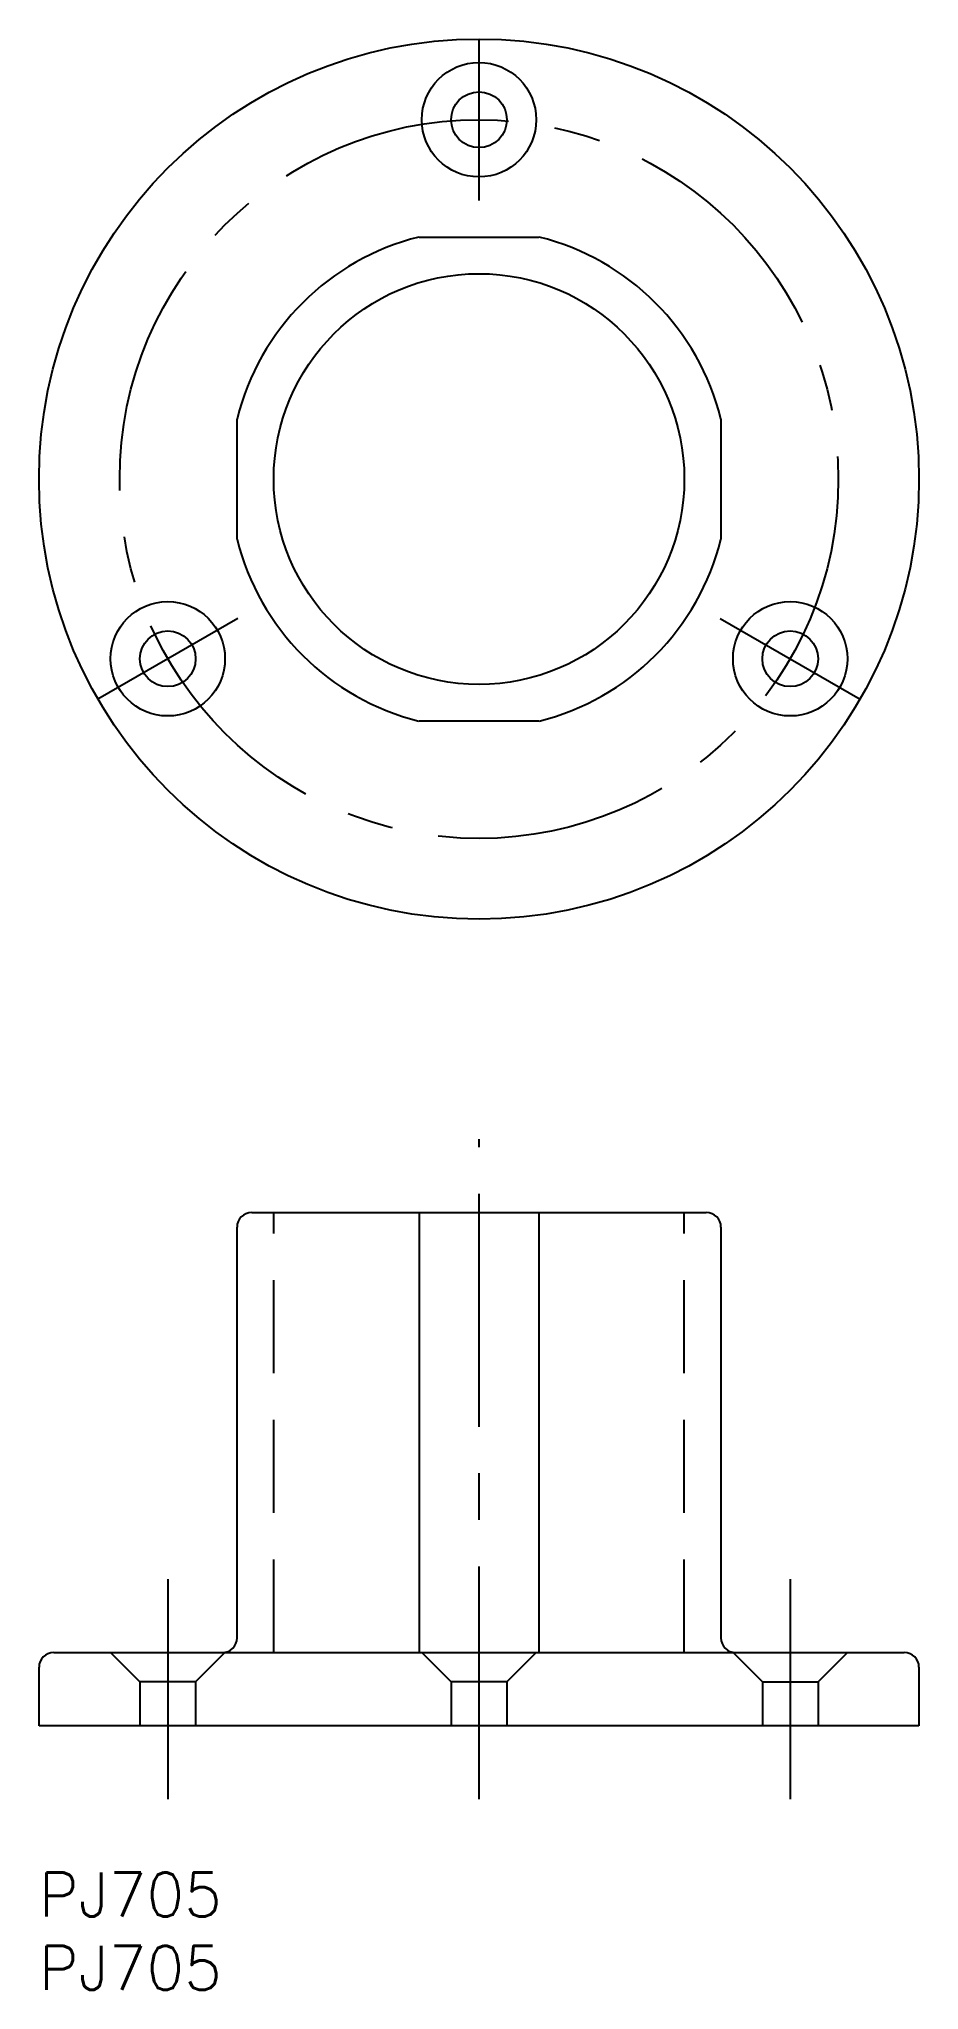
# Model space of a CAD drawing. Extents: x 0 to 60, y -8 to 125.
import ezdxf

# ---------------------------------------------------------------- set-up
doc = ezdxf.new("R2010")
doc.units = 0
doc.header["$LTSCALE"] = 0.5
doc.linetypes.add('CENTER', pattern=[50.8, 31.75, -6.35, 6.35, -6.35])
doc.linetypes.add('DASHED', pattern=[19.05, 12.7, -6.35])
for name, color, linetype in [('MSM_CENTER', 1, 'CENTER'), ('MSM_CONTINUOUS', 7, 'CONTINUOUS'), ('MSM_DASHED', 4, 'DASHED'), ('MSM_PART_NUMBER', 7, 'CONTINUOUS')]:
    doc.layers.add(name, color=color, linetype=linetype)
doc.styles.get("Standard").update_dxf_attribs({"font": 'txt.shx', "height": 3, "bigfont": 'bigfont.shx'})

# ---------------------------------------------------------------- blocks, each defined once
blk = doc.blocks.new('*U2')
at = {"layer": 'MSM_PART_NUMBER'}
blk.add_text('PJ705', height=3, dxfattribs=at).set_placement((0, -3))
blk = doc.blocks.new('*U3')
at = {"layer": 'MSM_PART_NUMBER'}
blk.add_text('PJ705', height=3, dxfattribs=at).set_placement((0, -8))

msp = doc.modelspace()

# ---------------------------------------------------------------- linework, layer by layer
at = {"layer": 'MSM_CENTER'}
for p, q in [((30, 114), (30, 125)), ((13.55, 85.5), (4.02, 80)), ((46.45, 85.5), (55.98, 80)), ((30, 5), (30, 50)), ((8.78, 20), (8.78, 5)), ((51.22, 20), (51.22, 5))]:
    msp.add_line(p, q, dxfattribs=at)
msp.add_circle((30, 95), 24.5, dxfattribs=at)
at = {"layer": 'MSM_CONTINUOUS'}
for p, q in [((25.91, 111.5), (34.09, 111.5)), ((13.5, 90.91), (13.5, 99.09)), ((46.5, 99.09), (46.5, 90.91)), ((34.09, 78.5), (25.91, 78.5)), ((13.5, 16), (13.5, 44)), ((14.5, 45), (45.5, 45)), ((25.91, 45), (25.91, 15)), ((34.09, 45), (34.09, 15)), ((46.5, 44), (46.5, 16)), ((1, 15), (59, 15)), ((0, 10), (0, 14)), ((60, 14), (60, 10)), ((60, 10), (0, 10))]:
    msp.add_line(p, q, dxfattribs=at)
for centre, radius in [((30, 95), 30), ((30, 119.5), 3.9), ((30, 119.5), 1.9), ((30, 95), 14), ((8.78, 82.75), 3.9), ((51.22, 82.75), 3.9), ((8.78, 82.75), 1.9), ((51.22, 82.75), 1.9)]:
    msp.add_circle(centre, radius, dxfattribs=at)
for centre, radius, start, end in [((30, 95), 17, 103.9306, 166.0694), ((30, 95), 17, 13.9306, 76.0694), ((30, 95), 17, 193.9306, 256.0694), ((30, 95), 17, 283.9306, 346.0694), ((14.5, 44), 1, 90, 180), ((45.5, 44), 1, 360, 90), ((12.5, 16), 1, 270, 0), ((47.5, 16), 1, 180, 270), ((1, 14), 1, 90, 180), ((59, 14), 1, 0, 90)]:
    msp.add_arc(centre, radius, start, end, dxfattribs=at)
at = {"layer": 'MSM_DASHED'}
for p, q in [((16, 15), (16, 45)), ((44, 15), (44, 45)), ((4.88, 15), (6.88, 13)), ((12.68, 15), (10.68, 13)), ((26.1, 15), (28.1, 13)), ((33.9, 15), (31.9, 13)), ((47.32, 15), (49.32, 13)), ((55.12, 15), (53.12, 13)), ((10.68, 13), (6.88, 13)), ((6.88, 13), (6.88, 10)), ((10.68, 13), (10.68, 10)), ((31.9, 13), (28.1, 13)), ((28.1, 13), (28.1, 10)), ((31.9, 13), (31.9, 10)), ((49.32, 13), (53.12, 13)), ((49.32, 13), (49.32, 10)), ((53.12, 13), (53.12, 10))]:
    msp.add_line(p, q, dxfattribs=at)

# ---------------------------------------------------------------- block references
at = {"layer": 'MSM_CONTINUOUS'}
for name in ['*U2', '*U3']:
    msp.add_blockref(name, (0, 0), dxfattribs=at)

doc.saveas('drawing.dxf')
